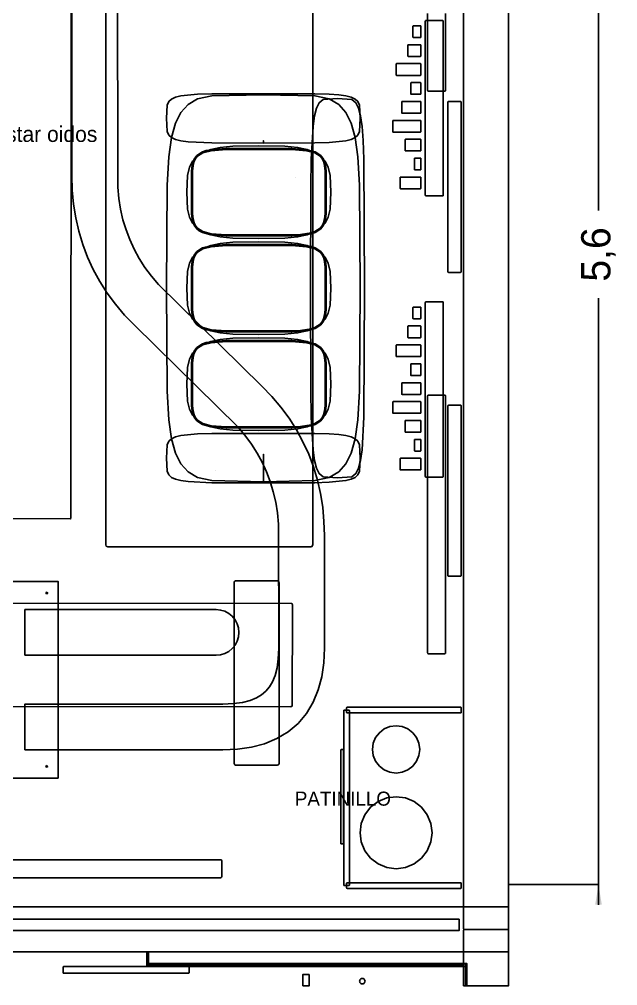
# Model space of a CAD drawing. Header units: metres. Extents: x 1213.8 to 1222.49, y -6.25 to 0.59.
# Drawn here: x 1219.825 to 1222.485, y -6.25 to -1.955 of the extents above; entities that cross this region are included whole.
import ezdxf

# ---------------------------------------------------------------- set-up
doc = ezdxf.new("R2010")
doc.units = ezdxf.units.M
for name, color, linetype in [('CORTE', 7, 'Continuous'), ('COTAS', 4, 'Continuous'), ('TEXTOS', 7, 'Continuous'), ('VISTA', 8, 'Continuous')]:
    doc.layers.add(name, color=color, linetype=linetype)
doc.dimstyles.get("Standard").update_dxf_attribs({"dimtxt": 2.5, "dimasz": 2.5, "dimexe": 1.25, "dimexo": 0.625, "dimtad": 1, "dimcen": 2.5, "dimazin": 3, "dimtfac": 1, "dimtmove": 0, "dimatfit": 3})

# ---------------------------------------------------------------- blocks, each defined once
blk = doc.blocks.new('_CLOSEDFILLED')
at = {"color": 0, "linetype": 'BYBLOCK'}
blk.add_solid([(-1, 0.164), (0, 0), (-1, -0.164)], dxfattribs=at)
blk = doc.blocks.new('*D2')
for p, q in [((1222.4, -0.11), (1222.4, -2.805)), ((1222, -0.2), (1222.4, -0.2)), ((1222.4, -3.195), (1222.4, -5.89)), ((1222, -5.8), (1222.4, -5.8))]:
    blk.add_line(p, q)
at = {"layer": 'Defpoints'}
for p in [(1222, -0.2), (1222.4, -0.2), (1222, -5.8)]:
    blk.add_point(p, dxfattribs=at)
at = {"layer": 'COTAS', "xscale": 0.09, "yscale": 0.09}
for p, rotation in [((1222.4, -0.2), 270), ((1222.4, -5.8), 90)]:
    blk.add_blockref('_CLOSEDFILLED', p, dxfattribs=dict(at, rotation=rotation))
at = {"layer": 'COTAS', "insert": (1222.4, -3), "char_height": 0.13, "attachment_point": 5, "rotation": 90}
blk.add_mtext('5,6', dxfattribs=at)

msp = doc.modelspace()

# ---------------------------------------------------------------- linework, layer by layer
at = {"layer": 'CORTE'}
msp.add_lwpolyline([(1221.8, -0.0045), (1221.8, -3.5632), (1221.8, -5.9955), (1221.8005, -5.997), (1221.8008, -5.9981), (1221.8011, -5.9984), (1221.8013, -5.9987), (1221.8017, -5.999), (1221.8019, -5.9992), (1221.8034, -5.9997), (1221.8045, -6), (1221.918, -6), (1221.9955, -6), (1221.997, -5.9995), (1221.9981, -5.9992), (1221.9984, -5.9989), (1221.9987, -5.9987), (1221.9989, -5.9984), (1221.9992, -5.9981), (1221.9995, -5.997), (1222, -5.9955), (1222, -3.5632), (1222, -0.0045)], dxfattribs=at)
msp.add_lwpolyline([(1221.801, -6.0017), (1221.8008, -6.0019), (1221.8003, -6.0034), (1221.8, -6.0045), (1221.8, -6.151), (1221.814, -6.151), (1221.814, -6.25), (1222, -6.25), (1222, -6.0045), (1221.9997, -6.0034), (1221.9992, -6.0019), (1221.999, -6.0017), (1221.9987, -6.0013), (1221.9984, -6.0011), (1221.9981, -6.0008), (1221.997, -6.0005), (1221.9955, -6), (1221.918, -6), (1221.8045, -6), (1221.8034, -6.0003), (1221.8019, -6.0008), (1221.8017, -6.001), (1221.8013, -6.0013), (1221.801, -6.0017)], close=True, dxfattribs=at)
at = {"layer": 'VISTA'}
for points in [[(1220.21, -4.291), (1220.2117, -4.2962), (1220.219, -4.3), (1221.121, -4.3), (1221.1262, -4.2983), (1221.13, -4.291), (1221.13, -1.709), (1221.1283, -1.7038), (1221.121, -1.7), (1220.219, -1.7), (1220.2126, -1.7026), (1220.21, -1.709), (1220.21, -4.291)], [(1216.305, -4.1705), (1216.3069, -4.1742), (1220.0505, -4.175), (1220.0542, -4.1731), (1220.055, -1.8295), (1220.0531, -1.8258), (1216.3095, -1.825), (1216.305, -1.8295), (1216.305, -4.1705)], [(1221.6307, -1.9614), (1221.6306, -1.9615), (1221.6301, -1.9631), (1221.63, -1.9635), (1221.63, -2.5911), (1221.63, -2.7365), (1221.6305, -2.7381), (1221.6306, -2.7385), (1221.631, -2.7389), (1221.631, -2.739), (1221.6314, -2.7393), (1221.6315, -2.7394), (1221.6331, -2.7399), (1221.6335, -2.74), (1221.6928, -2.74), (1221.7065, -2.74), (1221.7081, -2.7395), (1221.7085, -2.7394), (1221.7089, -2.739), (1221.709, -2.739), (1221.709, -2.7389), (1221.7094, -2.7385), (1221.7095, -2.7381), (1221.71, -2.7365), (1221.71, -2.5911), (1221.71, -1.9635), (1221.7099, -1.9631), (1221.7094, -1.9615), (1221.7093, -1.9614), (1221.709, -1.961), (1221.7089, -1.961), (1221.7085, -1.9606), (1221.7081, -1.9605), (1221.7065, -1.96), (1221.6928, -1.96), (1221.6335, -1.96), (1221.6331, -1.9601), (1221.6315, -1.9606), (1221.6314, -1.9607), (1221.631, -1.961), (1221.6307, -1.9614)], [(1221.5756, -1.9846), (1221.575, -1.986), (1221.575, -2.034), (1221.5756, -2.0354), (1221.577, -2.036), (1221.608, -2.036), (1221.6094, -2.0354), (1221.61, -2.034), (1221.61, -1.986), (1221.6094, -1.9846), (1221.608, -1.984), (1221.577, -1.984), (1221.5756, -1.9846)], [(1221.5526, -2.0686), (1221.552, -2.07), (1221.552, -2.118), (1221.5526, -2.1194), (1221.554, -2.12), (1221.608, -2.12), (1221.6094, -2.1194), (1221.61, -2.118), (1221.61, -2.07), (1221.6094, -2.0686), (1221.608, -2.068), (1221.554, -2.068), (1221.5526, -2.0686)], [(1221.5006, -2.1526), (1221.5, -2.154), (1221.5, -2.202), (1221.5006, -2.2034), (1221.502, -2.204), (1221.608, -2.204), (1221.6094, -2.2034), (1221.61, -2.202), (1221.61, -2.154), (1221.6094, -2.1526), (1221.608, -2.152), (1221.502, -2.152), (1221.5006, -2.1526)], [(1221.5656, -2.2366), (1221.565, -2.238), (1221.565, -2.286), (1221.5656, -2.2874), (1221.567, -2.288), (1221.608, -2.288), (1221.6094, -2.2874), (1221.61, -2.286), (1221.61, -2.238), (1221.6094, -2.2366), (1221.608, -2.236), (1221.567, -2.236), (1221.5656, -2.2366)], [(1220.5432, -2.4949), (1220.575, -2.4994), (1220.681, -2.5044), (1220.91, -2.505), (1220.91, -2.4945), (1220.91, -2.505), (1221.139, -2.5044), (1221.2022, -2.5026), (1221.2768, -2.4949), (1221.3007, -2.4888), (1221.3183, -2.4807), (1221.3305, -2.4698), (1221.3376, -2.4536), (1221.34, -2.395), (1221.3376, -2.3364), (1221.3305, -2.3202), (1221.3183, -2.3093), (1221.3007, -2.3012), (1221.2768, -2.2951), (1221.245, -2.2906), (1221.2022, -2.2874), (1221.139, -2.2856), (1220.681, -2.2856), (1220.6178, -2.2874), (1220.5432, -2.2951), (1220.5193, -2.3012), (1220.5017, -2.3093), (1220.4895, -2.3202), (1220.4824, -2.3364), (1220.48, -2.395), (1220.4824, -2.4536), (1220.4895, -2.4698), (1220.5017, -2.4807), (1220.5193, -2.4888), (1220.5432, -2.4949)], [(1220.5432, -3.9313), (1220.575, -3.9666), (1220.6178, -3.991), (1220.681, -4.0053), (1220.91, -4.01), (1220.91, -3.8884), (1220.91, -4.01), (1221.139, -4.0053), (1221.2022, -3.991), (1221.245, -3.9666), (1221.2768, -3.9313), (1221.3007, -3.8835), (1221.3183, -3.8201), (1221.3305, -3.7345), (1221.3376, -3.6079), (1221.34, -3.15), (1221.3376, -2.6921), (1221.3305, -2.5655), (1221.3183, -2.4799), (1221.3007, -2.4165), (1221.2768, -2.3687), (1221.245, -2.3334), (1221.2022, -2.309), (1221.139, -2.2947), (1220.91, -2.29), (1220.681, -2.2947), (1220.6178, -2.309), (1220.575, -2.3334), (1220.5432, -2.3687), (1220.5193, -2.4165), (1220.5017, -2.4799), (1220.4895, -2.5655), (1220.4824, -2.6921), (1220.48, -3.15), (1220.4824, -3.6079), (1220.4895, -3.7345), (1220.5017, -3.8201), (1220.5193, -3.8835), (1220.5432, -3.9313)], [(1221.1376, -3.9157), (1221.1465, -3.9503), (1221.1584, -3.9741), (1221.1761, -3.9882), (1221.24, -3.9928), (1221.3039, -3.9882), (1221.3216, -3.9741), (1221.3335, -3.9503), (1221.3423, -3.9157), (1221.349, -3.8688), (1221.3573, -3.7228), (1221.36, -3.15), (1221.3573, -2.5772), (1221.3539, -2.4933), (1221.349, -2.4312), (1221.3423, -2.3843), (1221.3335, -2.3497), (1221.3216, -2.3259), (1221.3039, -2.3118), (1221.24, -2.3072), (1221.1761, -2.3118), (1221.1584, -2.3259), (1221.1465, -2.3497), (1221.1376, -2.3843), (1221.131, -2.4312), (1221.1227, -2.5772), (1221.1207, -2.7012), (1221.12, -3.15), (1221.1207, -3.5988), (1221.1227, -3.7228), (1221.131, -3.8688), (1221.1376, -3.9157)], [(1221.5256, -2.3206), (1221.525, -2.322), (1221.525, -2.37), (1221.5256, -2.3714), (1221.527, -2.372), (1221.608, -2.372), (1221.6094, -2.3714), (1221.61, -2.37), (1221.61, -2.322), (1221.6094, -2.3206), (1221.608, -2.32), (1221.527, -2.32), (1221.5256, -2.3206)], [(1221.7309, -2.3218), (1221.7308, -2.3219), (1221.7302, -2.3239), (1221.73, -2.3245), (1221.73, -2.9018), (1221.73, -3.0755), (1221.7306, -3.0775), (1221.7308, -3.0781), (1221.7312, -3.0785), (1221.7313, -3.0787), (1221.7318, -3.0791), (1221.7319, -3.0792), (1221.7339, -3.0798), (1221.7345, -3.08), (1221.7737, -3.08), (1221.7855, -3.08), (1221.7875, -3.0794), (1221.7881, -3.0792), (1221.7885, -3.0788), (1221.7887, -3.0787), (1221.7888, -3.0785), (1221.7892, -3.0781), (1221.7894, -3.0775), (1221.79, -3.0755), (1221.79, -2.9018), (1221.79, -2.3245), (1221.7898, -2.3239), (1221.7892, -2.3219), (1221.7891, -2.3218), (1221.7887, -2.3213), (1221.7885, -2.3212), (1221.7881, -2.3208), (1221.7875, -2.3206), (1221.7855, -2.32), (1221.7737, -2.32), (1221.7345, -2.32), (1221.7339, -2.3202), (1221.7319, -2.3208), (1221.7318, -2.3209), (1221.7313, -2.3213), (1221.7309, -2.3218)], [(1221.4856, -2.4046), (1221.485, -2.406), (1221.485, -2.454), (1221.4856, -2.4554), (1221.487, -2.456), (1221.608, -2.456), (1221.6094, -2.4554), (1221.61, -2.454), (1221.61, -2.406), (1221.6094, -2.4046), (1221.608, -2.404), (1221.487, -2.404), (1221.4856, -2.4046)], [(1221.5406, -2.4886), (1221.54, -2.49), (1221.54, -2.538), (1221.5406, -2.5394), (1221.542, -2.54), (1221.608, -2.54), (1221.6094, -2.5394), (1221.61, -2.538), (1221.61, -2.49), (1221.6094, -2.4886), (1221.608, -2.488), (1221.542, -2.488), (1221.5406, -2.4886)], [(1220.6424, -2.9001), (1220.6759, -2.9132), (1220.7182, -2.9224), (1220.7741, -2.9278), (1220.89, -2.9297), (1221.0059, -2.9278), (1221.0618, -2.9224), (1221.1041, -2.9132), (1221.1376, -2.9001), (1221.1642, -2.883), (1221.1844, -2.8614), (1221.1987, -2.8341), (1221.2072, -2.7981), (1221.21, -2.7233), (1221.2072, -2.6486), (1221.1987, -2.6126), (1221.1844, -2.5853), (1221.1642, -2.5637), (1221.1376, -2.5466), (1221.1041, -2.5335), (1221.0618, -2.5243), (1221.0059, -2.5188), (1220.89, -2.517), (1220.7741, -2.5188), (1220.7182, -2.5243), (1220.6759, -2.5335), (1220.6424, -2.5466), (1220.6158, -2.5637), (1220.5956, -2.5853), (1220.5813, -2.6126), (1220.5728, -2.6486), (1220.57, -2.7233), (1220.5728, -2.7981), (1220.5813, -2.8341), (1220.5956, -2.8614), (1220.6158, -2.883), (1220.6424, -2.9001)], [(1220.5911, -2.8175), (1220.5938, -2.8433), (1220.5985, -2.8612), (1220.6051, -2.875), (1220.614, -2.8862), (1220.6252, -2.8952), (1220.639, -2.9023), (1220.677, -2.9122), (1220.744, -2.9168), (1220.89, -2.9174), (1220.89, -2.9151), (1220.89, -2.9174), (1221.036, -2.9168), (1221.0756, -2.9151), (1221.124, -2.9079), (1221.141, -2.9023), (1221.166, -2.8862), (1221.1749, -2.875), (1221.1815, -2.8612), (1221.1862, -2.8433), (1221.1889, -2.8175), (1221.1898, -2.7233), (1221.1889, -2.6292), (1221.1862, -2.6034), (1221.1815, -2.5855), (1221.1749, -2.5716), (1221.166, -2.5605), (1221.141, -2.5443), (1221.103, -2.5345), (1221.036, -2.5298), (1220.744, -2.5298), (1220.7044, -2.5316), (1220.656, -2.5387), (1220.639, -2.5443), (1220.614, -2.5605), (1220.6051, -2.5716), (1220.5985, -2.5855), (1220.5938, -2.6034), (1220.5911, -2.6292), (1220.5911, -2.8175)], [(1220.6777, -2.9078), (1220.6407, -2.8983), (1220.6171, -2.8831), (1220.6089, -2.8727), (1220.6026, -2.8597), (1220.5982, -2.8425), (1220.5955, -2.8174), (1220.5955, -2.6293), (1220.5982, -2.6041), (1220.6026, -2.587), (1220.6089, -2.5739), (1220.6171, -2.5636), (1220.6407, -2.5484), (1220.6777, -2.5389), (1220.7441, -2.5342), (1220.89, -2.5336), (1221.0359, -2.5342), (1221.1023, -2.5389), (1221.1393, -2.5484), (1221.1629, -2.5636), (1221.1711, -2.5739), (1221.1774, -2.587), (1221.1818, -2.6041), (1221.1845, -2.6293), (1221.1854, -2.7233), (1221.1845, -2.8174), (1221.1818, -2.8425), (1221.1774, -2.8597), (1221.1711, -2.8727), (1221.1629, -2.8831), (1221.1393, -2.8983), (1221.1229, -2.9037), (1221.0753, -2.9107), (1221.0359, -2.9124), (1220.7441, -2.9124), (1220.6777, -2.9078)], [(1220.6911, -2.5369), (1220.6911, -2.5369), (1220.6911, -2.5369), (1220.6911, -2.5369)], [(1221.5826, -2.5726), (1221.582, -2.574), (1221.582, -2.622), (1221.5826, -2.6234), (1221.584, -2.624), (1221.608, -2.624), (1221.6094, -2.6234), (1221.61, -2.622), (1221.61, -2.574), (1221.6094, -2.5726), (1221.608, -2.572), (1221.584, -2.572), (1221.5826, -2.5726)], [(1221.0508, -2.657), (1221.0508, -2.657), (1221.0508, -2.657), (1221.0508, -2.657)], [(1221.202, -2.6309), (1221.202, -2.6309), (1221.202, -2.6309), (1221.202, -2.6309)], [(1221.5186, -2.6566), (1221.518, -2.658), (1221.518, -2.706), (1221.5186, -2.7074), (1221.52, -2.708), (1221.608, -2.708), (1221.6094, -2.7074), (1221.61, -2.706), (1221.61, -2.658), (1221.6094, -2.6566), (1221.608, -2.656), (1221.52, -2.656), (1221.5186, -2.6566)], [(1220.5967, -2.8521), (1220.5967, -2.8521), (1220.5967, -2.8521), (1220.5967, -2.8521)], [(1220.6199, -2.8902), (1220.6199, -2.8902), (1220.6199, -2.8902), (1220.6199, -2.8902)], [(1221.08, -2.9149), (1221.08, -2.9149), (1221.08, -2.9149), (1221.08, -2.9149)], [(1220.6424, -3.3268), (1220.6759, -3.3398), (1220.7182, -3.349), (1220.7741, -3.3545), (1220.89, -3.3563), (1221.0059, -3.3545), (1221.0618, -3.349), (1221.1041, -3.3398), (1221.1376, -3.3268), (1221.1642, -3.3097), (1221.1844, -3.288), (1221.1987, -3.2607), (1221.2072, -3.2247), (1221.21, -3.15), (1221.2072, -3.0753), (1221.1987, -3.0393), (1221.1844, -3.012), (1221.1642, -2.9903), (1221.1376, -2.9732), (1221.1041, -2.9602), (1221.0618, -2.951), (1221.0059, -2.9455), (1220.89, -2.9437), (1220.7741, -2.9455), (1220.7182, -2.951), (1220.6759, -2.9602), (1220.6424, -2.9732), (1220.6158, -2.9903), (1220.5956, -3.012), (1220.5813, -3.0393), (1220.5728, -3.0753), (1220.57, -3.15), (1220.5728, -3.2247), (1220.5813, -3.2607), (1220.5956, -3.288), (1220.6158, -3.3097), (1220.6424, -3.3268)], [(1220.5911, -3.2442), (1220.5938, -3.2699), (1220.5985, -3.2878), (1220.6051, -3.3017), (1220.614, -3.3128), (1220.639, -3.329), (1220.656, -3.3346), (1220.7044, -3.3418), (1220.744, -3.3435), (1220.89, -3.3441), (1220.89, -3.3418), (1220.89, -3.3441), (1221.036, -3.3435), (1221.103, -3.3388), (1221.141, -3.329), (1221.166, -3.3128), (1221.1749, -3.3017), (1221.1815, -3.2878), (1221.1862, -3.2699), (1221.1889, -3.2442), (1221.1898, -3.15), (1221.1889, -3.0558), (1221.1862, -3.0301), (1221.1815, -3.0122), (1221.1749, -2.9983), (1221.166, -2.9872), (1221.141, -2.971), (1221.124, -2.9654), (1221.0756, -2.9582), (1221.036, -2.9565), (1220.744, -2.9565), (1220.677, -2.9612), (1220.639, -2.971), (1220.614, -2.9872), (1220.6051, -2.9983), (1220.5985, -3.0122), (1220.5938, -3.0301), (1220.5911, -3.0558), (1220.5911, -3.2442)], [(1220.6777, -3.3345), (1220.6407, -3.3249), (1220.6171, -3.3097), (1220.6089, -3.2994), (1220.6026, -3.2864), (1220.5982, -3.2692), (1220.5955, -3.244), (1220.5955, -3.056), (1220.5982, -3.0308), (1220.6026, -3.0136), (1220.6089, -3.0006), (1220.6171, -2.9903), (1220.6407, -2.9751), (1220.6777, -2.9655), (1220.7441, -2.9609), (1220.89, -2.9603), (1221.0359, -2.9609), (1221.1023, -2.9655), (1221.1393, -2.9751), (1221.1629, -2.9903), (1221.1711, -3.0006), (1221.1774, -3.0136), (1221.1818, -3.0308), (1221.1845, -3.056), (1221.1854, -3.15), (1221.1845, -3.244), (1221.1818, -3.2692), (1221.1774, -3.2864), (1221.1711, -3.2994), (1221.1629, -3.3097), (1221.1393, -3.3249), (1221.1229, -3.3303), (1221.0753, -3.3374), (1221.0359, -3.3391), (1220.7441, -3.3391), (1220.6777, -3.3345)], [(1221.202, -3.0575), (1221.202, -3.0575), (1221.202, -3.0575), (1221.202, -3.0575)], [(1221.6307, -3.2114), (1221.6306, -3.2115), (1221.6301, -3.2131), (1221.63, -3.2135), (1221.63, -3.8411), (1221.63, -3.9865), (1221.6305, -3.9881), (1221.6306, -3.9885), (1221.631, -3.9889), (1221.631, -3.989), (1221.6314, -3.9893), (1221.6315, -3.9894), (1221.6331, -3.9899), (1221.6335, -3.99), (1221.6928, -3.99), (1221.7065, -3.99), (1221.7081, -3.9895), (1221.7085, -3.9894), (1221.7089, -3.989), (1221.709, -3.989), (1221.709, -3.9889), (1221.7094, -3.9885), (1221.7095, -3.9881), (1221.71, -3.9865), (1221.71, -3.8411), (1221.71, -3.2135), (1221.7099, -3.2131), (1221.7094, -3.2115), (1221.7093, -3.2114), (1221.709, -3.211), (1221.7089, -3.211), (1221.7085, -3.2106), (1221.7081, -3.2105), (1221.7065, -3.21), (1221.6928, -3.21), (1221.6335, -3.21), (1221.6331, -3.2101), (1221.6315, -3.2106), (1221.6314, -3.2107), (1221.631, -3.211), (1221.6307, -3.2114)], [(1221.5756, -3.2346), (1221.575, -3.236), (1221.575, -3.284), (1221.5756, -3.2854), (1221.577, -3.286), (1221.608, -3.286), (1221.6094, -3.2854), (1221.61, -3.284), (1221.61, -3.236), (1221.6094, -3.2346), (1221.608, -3.234), (1221.577, -3.234), (1221.5756, -3.2346)], [(1220.5967, -3.2787), (1220.5967, -3.2787), (1220.5967, -3.2787), (1220.5967, -3.2787)], [(1220.7, -3.3415), (1220.7, -3.3415), (1220.7, -3.3415), (1220.7, -3.3415)], [(1221.08, -3.3415), (1221.08, -3.3415), (1221.08, -3.3415), (1221.08, -3.3415)], [(1221.5526, -3.3186), (1221.552, -3.32), (1221.552, -3.368), (1221.5526, -3.3694), (1221.554, -3.37), (1221.608, -3.37), (1221.6094, -3.3694), (1221.61, -3.368), (1221.61, -3.32), (1221.6094, -3.3186), (1221.608, -3.318), (1221.554, -3.318), (1221.5526, -3.3186)], [(1220.6424, -3.7534), (1220.6759, -3.7665), (1220.7182, -3.7757), (1220.7741, -3.7812), (1220.89, -3.783), (1221.0059, -3.7812), (1221.0618, -3.7757), (1221.1041, -3.7665), (1221.1376, -3.7534), (1221.1642, -3.7363), (1221.1844, -3.7147), (1221.1987, -3.6874), (1221.2072, -3.6514), (1221.21, -3.5767), (1221.2072, -3.5019), (1221.1987, -3.4659), (1221.1844, -3.4386), (1221.1642, -3.417), (1221.1376, -3.3999), (1221.1041, -3.3868), (1221.0618, -3.3776), (1221.0059, -3.3722), (1220.89, -3.3703), (1220.7741, -3.3722), (1220.7182, -3.3776), (1220.6759, -3.3868), (1220.6424, -3.3999), (1220.6158, -3.417), (1220.5956, -3.4386), (1220.5813, -3.4659), (1220.5728, -3.5019), (1220.57, -3.5767), (1220.5728, -3.6514), (1220.5813, -3.6874), (1220.5956, -3.7147), (1220.6158, -3.7363), (1220.6424, -3.7534)], [(1220.5911, -3.6708), (1220.5938, -3.6966), (1220.5985, -3.7145), (1220.6051, -3.7284), (1220.614, -3.7395), (1220.639, -3.7557), (1220.677, -3.7655), (1220.744, -3.7702), (1220.89, -3.7708), (1220.89, -3.7684), (1220.89, -3.7708), (1221.036, -3.7702), (1221.0756, -3.7684), (1221.124, -3.7613), (1221.141, -3.7557), (1221.166, -3.7395), (1221.1749, -3.7284), (1221.1815, -3.7145), (1221.1862, -3.6966), (1221.1889, -3.6708), (1221.1898, -3.5767), (1221.1889, -3.4825), (1221.1862, -3.4567), (1221.1815, -3.4388), (1221.1749, -3.425), (1221.166, -3.4138), (1221.141, -3.3977), (1221.103, -3.3878), (1221.036, -3.3832), (1220.744, -3.3832), (1220.7044, -3.3849), (1220.656, -3.3921), (1220.639, -3.3977), (1220.614, -3.4138), (1220.6051, -3.425), (1220.5985, -3.4388), (1220.5938, -3.4567), (1220.5911, -3.4825), (1220.5911, -3.6708)], [(1220.6777, -3.7611), (1220.6407, -3.7516), (1220.6171, -3.7364), (1220.6089, -3.7261), (1220.6026, -3.713), (1220.5982, -3.6959), (1220.5955, -3.6707), (1220.5955, -3.4826), (1220.5982, -3.4575), (1220.6026, -3.4403), (1220.6089, -3.4273), (1220.6171, -3.4169), (1220.6407, -3.4017), (1220.6777, -3.3922), (1220.7441, -3.3876), (1220.89, -3.387), (1221.0359, -3.3876), (1221.1023, -3.3922), (1221.1393, -3.4017), (1221.1629, -3.4169), (1221.1711, -3.4273), (1221.1774, -3.4403), (1221.1818, -3.4575), (1221.1845, -3.4826), (1221.1854, -3.5767), (1221.1845, -3.6707), (1221.1818, -3.6959), (1221.1774, -3.713), (1221.1711, -3.7261), (1221.1629, -3.7364), (1221.1393, -3.7516), (1221.1229, -3.757), (1221.0753, -3.764), (1221.0359, -3.7658), (1220.7441, -3.7658), (1220.6777, -3.7611)], [(1221.1461, -3.4047), (1221.1461, -3.4047), (1221.1461, -3.4047), (1221.1461, -3.4047)], [(1221.5006, -3.4026), (1221.5, -3.404), (1221.5, -3.452), (1221.5006, -3.4534), (1221.502, -3.454), (1221.608, -3.454), (1221.6094, -3.4534), (1221.61, -3.452), (1221.61, -3.404), (1221.6094, -3.4026), (1221.608, -3.402), (1221.502, -3.402), (1221.5006, -3.4026)], [(1221.202, -3.4842), (1221.202, -3.4842), (1221.202, -3.4842), (1221.202, -3.4842)], [(1221.5656, -3.4866), (1221.565, -3.488), (1221.565, -3.536), (1221.5656, -3.5374), (1221.567, -3.538), (1221.608, -3.538), (1221.6094, -3.5374), (1221.61, -3.536), (1221.61, -3.488), (1221.6094, -3.4866), (1221.608, -3.486), (1221.567, -3.486), (1221.5656, -3.4866)], [(1221.5256, -3.5706), (1221.525, -3.572), (1221.525, -3.62), (1221.5256, -3.6214), (1221.527, -3.622), (1221.608, -3.622), (1221.6094, -3.6214), (1221.61, -3.62), (1221.61, -3.572), (1221.6094, -3.5706), (1221.608, -3.57), (1221.527, -3.57), (1221.5256, -3.5706)], [(1221.641, -3.6267), (1221.6408, -3.6269), (1221.6402, -3.6287), (1221.64, -3.6295), (1221.64, -4.4296), (1221.64, -4.7705), (1221.6406, -4.7723), (1221.6408, -4.7731), (1221.6412, -4.7735), (1221.6413, -4.7737), (1221.6417, -4.774), (1221.6419, -4.7742), (1221.6437, -4.7748), (1221.6445, -4.775), (1221.6943, -4.775), (1221.7155, -4.775), (1221.7173, -4.7744), (1221.7181, -4.7742), (1221.7185, -4.7738), (1221.7187, -4.7737), (1221.7188, -4.7735), (1221.7192, -4.7731), (1221.7194, -4.7723), (1221.72, -4.7705), (1221.72, -4.4296), (1221.72, -3.6295), (1221.7198, -3.6287), (1221.7192, -3.6269), (1221.719, -3.6267), (1221.7187, -3.6263), (1221.7185, -3.6262), (1221.7181, -3.6258), (1221.7173, -3.6256), (1221.7155, -3.625), (1221.6943, -3.625), (1221.6445, -3.625), (1221.6437, -3.6252), (1221.6419, -3.6258), (1221.6417, -3.626), (1221.6413, -3.6263), (1221.641, -3.6267)], [(1221.4856, -3.6546), (1221.485, -3.656), (1221.485, -3.704), (1221.4856, -3.7054), (1221.487, -3.706), (1221.608, -3.706), (1221.6094, -3.7054), (1221.61, -3.704), (1221.61, -3.656), (1221.6094, -3.6546), (1221.608, -3.654), (1221.487, -3.654), (1221.4856, -3.6546)], [(1221.7309, -3.6718), (1221.7308, -3.6719), (1221.7302, -3.6739), (1221.73, -3.6745), (1221.73, -4.2518), (1221.73, -4.4255), (1221.7306, -4.4275), (1221.7308, -4.4281), (1221.7312, -4.4285), (1221.7313, -4.4287), (1221.7318, -4.4291), (1221.7319, -4.4292), (1221.7339, -4.4298), (1221.7345, -4.43), (1221.7737, -4.43), (1221.7855, -4.43), (1221.7875, -4.4294), (1221.7881, -4.4292), (1221.7885, -4.4288), (1221.7887, -4.4287), (1221.7888, -4.4285), (1221.7892, -4.4281), (1221.7894, -4.4275), (1221.79, -4.4255), (1221.79, -4.2518), (1221.79, -3.6745), (1221.7898, -3.6739), (1221.7892, -3.6719), (1221.7891, -3.6718), (1221.7887, -3.6713), (1221.7885, -3.6712), (1221.7881, -3.6708), (1221.7875, -3.6706), (1221.7855, -3.67), (1221.7737, -3.67), (1221.7345, -3.67), (1221.7339, -3.6702), (1221.7319, -3.6708), (1221.7318, -3.6709), (1221.7313, -3.6713), (1221.7309, -3.6718)], [(1220.6331, -3.7501), (1220.6331, -3.7501), (1220.6331, -3.7501), (1220.6331, -3.7501)], [(1220.6911, -3.7631), (1220.6911, -3.7631), (1220.6911, -3.7631), (1220.6911, -3.7631)], [(1221.0557, -3.7671), (1221.0557, -3.7671), (1221.0557, -3.7671), (1221.0557, -3.7671)], [(1221.08, -3.7682), (1221.08, -3.7682), (1221.08, -3.7682), (1221.08, -3.7682)], [(1221.1469, -3.7501), (1221.1469, -3.7501), (1221.1469, -3.7501), (1221.1469, -3.7501)], [(1221.5406, -3.7386), (1221.54, -3.74), (1221.54, -3.788), (1221.5406, -3.7894), (1221.542, -3.79), (1221.608, -3.79), (1221.6094, -3.7894), (1221.61, -3.788), (1221.61, -3.74), (1221.6094, -3.7386), (1221.608, -3.738), (1221.542, -3.738), (1221.5406, -3.7386)], [(1220.5432, -4.0049), (1220.575, -4.0095), (1220.681, -4.0144), (1220.91, -4.015), (1220.91, -4.0045), (1220.91, -4.015), (1221.139, -4.0144), (1221.2022, -4.0126), (1221.2768, -4.0049), (1221.3007, -3.9988), (1221.3183, -3.9907), (1221.3305, -3.9798), (1221.3376, -3.9636), (1221.34, -3.905), (1221.3376, -3.8464), (1221.3305, -3.8302), (1221.3183, -3.8193), (1221.3007, -3.8112), (1221.2768, -3.8051), (1221.245, -3.8006), (1221.2022, -3.7974), (1221.139, -3.7956), (1220.681, -3.7956), (1220.6178, -3.7974), (1220.5432, -3.8051), (1220.5193, -3.8112), (1220.5017, -3.8193), (1220.4895, -3.8302), (1220.4824, -3.8464), (1220.48, -3.905), (1220.4824, -3.9636), (1220.4895, -3.9798), (1220.5017, -3.9907), (1220.5193, -3.9988), (1220.5432, -4.0049)], [(1220.6498, -3.7967), (1220.6498, -3.7967), (1220.6498, -3.7967), (1220.6498, -3.7967)], [(1221.5826, -3.8226), (1221.582, -3.824), (1221.582, -3.872), (1221.5826, -3.8734), (1221.584, -3.874), (1221.608, -3.874), (1221.6094, -3.8734), (1221.61, -3.872), (1221.61, -3.824), (1221.6094, -3.8226), (1221.608, -3.822), (1221.584, -3.822), (1221.5826, -3.8226)], [(1221.5186, -3.9066), (1221.518, -3.908), (1221.518, -3.956), (1221.5186, -3.9574), (1221.52, -3.958), (1221.608, -3.958), (1221.6094, -3.9574), (1221.61, -3.956), (1221.61, -3.908), (1221.6094, -3.9066), (1221.608, -3.906), (1221.52, -3.906), (1221.5186, -3.9066)], [(1220.5142, -3.9939), (1220.5142, -3.9939), (1220.5142, -3.9939), (1220.5142, -3.9939)], [(1220.6993, -3.9589), (1220.6993, -3.9589), (1220.6993, -3.9589), (1220.6993, -3.9589)], [(1221.2998, -3.9926), (1221.2998, -3.9926), (1221.2998, -3.9926), (1221.2998, -3.9926)], [(1219.997, -5.327), (1219.997, -4.453), (1219.2765, -4.453), (1219.2765, -5.327), (1219.997, -5.327)], [(1220.7818, -4.453), (1220.7815, -4.4534), (1220.7805, -4.4564), (1220.78, -4.458), (1220.78, -4.9906), (1220.78, -5.262), (1220.781, -5.2651), (1220.7815, -5.2666), (1220.7821, -5.2673), (1220.7823, -5.2677), (1220.783, -5.2682), (1220.7834, -5.2685), (1220.7864, -5.2695), (1220.788, -5.27), (1220.9099, -5.27), (1220.972, -5.27), (1220.9751, -5.269), (1220.9766, -5.2685), (1220.9773, -5.2679), (1220.9777, -5.2677), (1220.9779, -5.2673), (1220.9785, -5.2666), (1220.979, -5.2651), (1220.98, -5.262), (1220.98, -4.9906), (1220.98, -4.458), (1220.9795, -4.4564), (1220.9785, -4.4534), (1220.9782, -4.453), (1220.9777, -4.4523), (1220.9773, -4.4521), (1220.9766, -4.4515), (1220.9751, -4.451), (1220.972, -4.45), (1220.9099, -4.45), (1220.788, -4.45), (1220.7864, -4.4505), (1220.7834, -4.4515), (1220.783, -4.4518), (1220.7823, -4.4523), (1220.7818, -4.453)], [(1219.9486, -4.5089), (1219.9431, -4.5066), (1219.9454, -4.5011), (1219.9509, -4.5034), (1219.9486, -4.5089)], [(1219.76, -5.002), (1219.7634, -5.0085), (1221.032, -5.01), (1221.0385, -5.0066), (1221.04, -4.558), (1221.0366, -4.5515), (1219.768, -4.55), (1219.7623, -4.5523), (1219.76, -4.558), (1219.76, -5.002)], [(1219.85, -4.7815), (1220.7, -4.7815), (1220.7198, -4.7796), (1220.7388, -4.7738), (1220.7564, -4.7644), (1220.7718, -4.7518), (1220.7844, -4.7364), (1220.7938, -4.7188), (1220.7996, -4.6998), (1220.8015, -4.68), (1220.7996, -4.6602), (1220.7938, -4.6412), (1220.7844, -4.6236), (1220.7718, -4.6082), (1220.7564, -4.5956), (1220.7388, -4.5862), (1220.7198, -4.5804), (1220.7, -4.5785), (1219.85, -4.5785), (1219.85, -4.7815)], [(1220.7844, -4.6236), (1220.7844, -4.6236), (1220.7844, -4.6236), (1220.7844, -4.6236)], [(1220.7564, -4.7644), (1220.7564, -4.7644), (1220.7564, -4.7644), (1220.7564, -4.7644)], [(1220.7718, -4.7518), (1220.7718, -4.7518), (1220.7718, -4.7518), (1220.7718, -4.7518)], [(1220.7844, -4.7364), (1220.7844, -4.7364), (1220.7844, -4.7364), (1220.7844, -4.7364)], [(1220.9623, -4.8712), (1220.9623, -4.8712), (1220.9618, -4.871), (1220.9623, -4.8712)], [(1220.9022, -4.957), (1220.9022, -4.957), (1220.9019, -4.9566), (1220.9022, -4.957)], [(1221.1247, -4.9862), (1221.1247, -4.9862), (1221.1247, -4.9862), (1221.1247, -4.9862)], [(1221.2695, -5.805), (1221.2905, -5.805), (1221.2919, -5.8044), (1221.2925, -5.803), (1221.2925, -5.027), (1221.2919, -5.0256), (1221.2905, -5.025), (1221.2695, -5.025), (1221.2681, -5.0256), (1221.2675, -5.027), (1221.2675, -5.803), (1221.2681, -5.8044), (1221.2695, -5.805)], [(1221.282, -5.0375), (1221.788, -5.0375), (1221.7894, -5.0369), (1221.79, -5.0355), (1221.79, -5.0145), (1221.7894, -5.0131), (1221.788, -5.0125), (1221.282, -5.0125), (1221.2806, -5.0131), (1221.28, -5.0145), (1221.28, -5.0355), (1221.2806, -5.0369), (1221.282, -5.0375)], [(1221.4475, -5.1091), (1221.4258, -5.1258), (1221.4091, -5.1475), (1221.3986, -5.1728), (1221.395, -5.2), (1221.3986, -5.2272), (1221.4091, -5.2525), (1221.4258, -5.2742), (1221.4475, -5.2909), (1221.4728, -5.3014), (1221.5, -5.305), (1221.5272, -5.3014), (1221.5525, -5.2909), (1221.5742, -5.2742), (1221.5909, -5.2525), (1221.6014, -5.2272), (1221.605, -5.2), (1221.6014, -5.1728), (1221.5909, -5.1475), (1221.5742, -5.1258), (1221.5525, -5.1091), (1221.5272, -5.0986), (1221.5, -5.095), (1221.4728, -5.0986), (1221.4475, -5.1091)], [(1221.264, -5.62), (1221.266, -5.618), (1221.266, -5.202), (1221.264, -5.2), (1221.256, -5.2), (1221.254, -5.202), (1221.2546, -5.6194), (1221.264, -5.62)], [(1219.9478, -5.2709), (1219.9511, -5.2758), (1219.9462, -5.2791), (1219.9429, -5.2742), (1219.9478, -5.2709)], [(1221.42, -5.4314), (1221.3869, -5.4569), (1221.3614, -5.49), (1221.3455, -5.5286), (1221.34, -5.57), (1221.3455, -5.6114), (1221.3614, -5.65), (1221.3869, -5.6831), (1221.42, -5.7086), (1221.4586, -5.7245), (1221.5, -5.73), (1221.5414, -5.7245), (1221.58, -5.7086), (1221.6131, -5.6831), (1221.6386, -5.65), (1221.6545, -5.6114), (1221.66, -5.57), (1221.6545, -5.5286), (1221.6386, -5.49), (1221.6131, -5.4569), (1221.58, -5.4314), (1221.5414, -5.4155), (1221.5, -5.41), (1221.4586, -5.4155), (1221.42, -5.4314)], [(1221.282, -5.8175), (1221.788, -5.8175), (1221.7894, -5.8169), (1221.79, -5.8155), (1221.79, -5.7945), (1221.7894, -5.7931), (1221.788, -5.7925), (1221.282, -5.7925), (1221.2806, -5.7931), (1221.28, -5.7945), (1221.28, -5.8155), (1221.2806, -5.8169), (1221.282, -5.8175)], [(1214.22, -5.955), (1214.22, -6.005), (1221.78, -6.005), (1221.78, -5.955), (1214.22, -5.955)], [(1220.392, -6.1), (1220.392, -6.165), (1220.4, -6.165), (1220.4, -6.1), (1220.392, -6.1)], [(1220.5218, -6.1), (1220.4, -6.1), (1220.4, -6.151), (1220.5218, -6.151), (1221.8, -6.151), (1221.8, -6.1), (1220.5218, -6.1)], [(1220.5783, -6.195), (1220.58, -6.1933), (1220.58, -6.1667), (1220.5783, -6.165), (1220.0217, -6.165), (1220.02, -6.1667), (1220.0203, -6.1943), (1220.5783, -6.195)], [(1220.5218, -6.151), (1220.4, -6.151), (1220.4, -6.153), (1220.5218, -6.153), (1221.8, -6.153), (1221.8, -6.151), (1221.3603, -6.151), (1220.5218, -6.151)], [(1220.5218, -6.153), (1220.4, -6.153), (1220.4, -6.157), (1220.5218, -6.157), (1221.8, -6.157), (1221.8, -6.153), (1221.3603, -6.153), (1220.5218, -6.153)], [(1220.5218, -6.157), (1220.4, -6.157), (1220.4, -6.165), (1220.5218, -6.165), (1221.8, -6.165), (1221.8, -6.157), (1221.3603, -6.157), (1220.5218, -6.157)], [(1221.8, -6.151), (1221.8, -6.153), (1221.812, -6.153), (1221.812, -6.151), (1221.8, -6.151)], [(1221.8, -6.153), (1221.8, -6.165), (1221.808, -6.165), (1221.808, -6.153), (1221.8, -6.153)], [(1221.8, -6.165), (1221.8, -6.25), (1221.808, -6.25), (1221.808, -6.165), (1221.8, -6.165)], [(1221.808, -6.153), (1221.808, -6.25), (1221.812, -6.25), (1221.812, -6.153), (1221.808, -6.153)], [(1221.812, -6.151), (1221.812, -6.25), (1221.814, -6.25), (1221.814, -6.151), (1221.812, -6.151)], [(1221.114, -6.2), (1221.086, -6.2), (1221.086, -6.25), (1221.114, -6.25), (1221.114, -6.2)], [(1221.3469, -6.2184), (1221.344, -6.2196), (1221.3415, -6.2215), (1221.3396, -6.224), (1221.3384, -6.2269), (1221.338, -6.23), (1221.3384, -6.2331), (1221.3396, -6.236), (1221.3415, -6.2385), (1221.344, -6.2404), (1221.3469, -6.2416), (1221.35, -6.242), (1221.3531, -6.2416), (1221.356, -6.2404), (1221.3585, -6.2385), (1221.3604, -6.236), (1221.3616, -6.2331), (1221.362, -6.23), (1221.3616, -6.2269), (1221.3604, -6.224), (1221.3585, -6.2215), (1221.356, -6.2196), (1221.3531, -6.2184), (1221.35, -6.218), (1221.3469, -6.2184)]]:
    msp.add_lwpolyline(points, close=True, dxfattribs=at)
for points in [[(1220.0585, -1.75), (1220.0585, -2.6502), (1220.0604, -2.7137), (1220.0662, -2.7762), (1220.0758, -2.8374), (1220.0894, -2.8972), (1220.107, -2.9555), (1220.1284, -3.0123), (1220.1538, -3.0674), (1220.183, -3.1206), (1220.216, -3.1721), (1220.2527, -3.2216), (1220.293, -3.2692), (1220.3367, -3.3146), (1220.7958, -3.7659), (1220.8279, -3.8037), (1220.8567, -3.8426), (1220.8823, -3.8826), (1220.9048, -3.9236), (1220.9243, -3.9659), (1220.9407, -4.0094), (1220.9543, -4.0544), (1220.9648, -4.1008), (1220.9724, -4.1489), (1220.977, -4.1986), (1220.9785, -4.7496), (1220.9765, -4.7967), (1220.9707, -4.837), (1220.9618, -4.871), (1220.9503, -4.8991), (1220.9366, -4.9219), (1220.9207, -4.9407), (1220.9019, -4.9566), (1220.8791, -4.9703), (1220.851, -4.9818), (1220.817, -4.9907), (1220.7767, -4.9965), (1220.7297, -4.9985), (1219.85, -4.9985), (1219.85, -5.2015), (1220.7303, -5.2015), (1220.7951, -5.1987), (1220.8569, -5.1898), (1220.9152, -5.1744), (1220.9698, -5.1519), (1221.0199, -5.1218), (1221.0643, -5.0843), (1221.1018, -5.0399), (1221.1319, -4.9898), (1221.1544, -4.9352), (1221.1698, -4.8769), (1221.1787, -4.8151), (1221.1815, -4.7504), (1221.1815, -4.2497), (1221.1796, -4.1863), (1221.1738, -4.1238), (1221.1642, -4.0626), (1221.1506, -4.0028), (1221.133, -3.9444), (1221.1116, -3.8877), (1221.0862, -3.8326), (1221.057, -3.7793), (1221.024, -3.7279), (1220.9873, -3.6784), (1220.947, -3.6308), (1220.9033, -3.5854), (1220.4442, -3.1341), (1220.4121, -3.0963), (1220.3833, -3.0574), (1220.3577, -3.0175), (1220.3352, -2.9764), (1220.3157, -2.9342), (1220.2993, -2.8906), (1220.2857, -2.8456), (1220.2752, -2.7992), (1220.2676, -2.7512), (1220.263, -2.7015), (1220.2615, -1.75)], [(1221.64, -1.9296), (1221.64, -2.2705), (1221.6406, -2.2723), (1221.6408, -2.2731), (1221.6412, -2.2735), (1221.6413, -2.2737), (1221.6417, -2.274), (1221.6419, -2.2742), (1221.6437, -2.2748), (1221.6445, -2.275), (1221.6943, -2.275), (1221.7155, -2.275), (1221.7173, -2.2744), (1221.7181, -2.2742), (1221.7185, -2.2738), (1221.7187, -2.2737), (1221.7188, -2.2735), (1221.7192, -2.2731), (1221.7194, -2.2723), (1221.72, -2.2705), (1221.72, -1.9296)], [(1219.6795, -5.77), (1220.4829, -5.77), (1220.7205, -5.77), (1220.7225, -5.7694), (1220.7231, -5.7692), (1220.7236, -5.7688), (1220.7237, -5.7687), (1220.7238, -5.7686), (1220.7242, -5.7681), (1220.7244, -5.7675), (1220.725, -5.7655), (1220.725, -5.7493), (1220.725, -5.6945), (1220.7248, -5.6939), (1220.7242, -5.6919), (1220.7241, -5.6918), (1220.7237, -5.6913), (1220.7236, -5.6912), (1220.7231, -5.6908), (1220.7225, -5.6906), (1220.7205, -5.69), (1220.4829, -5.69), (1219.6795, -5.69)], [(1214.0045, -6.1), (1218.7513, -6.1), (1221.4491, -6.1), (1221.9955, -6.1), (1221.997, -6.0995), (1221.9981, -6.0992), (1221.9984, -6.0989), (1221.9987, -6.0987), (1221.9989, -6.0984), (1221.9992, -6.0981), (1221.9995, -6.097), (1222, -6.0955), (1222, -6.018), (1222, -5.9045), (1221.9997, -5.9034), (1221.9992, -5.9019), (1221.999, -5.9017), (1221.9987, -5.9013), (1221.9984, -5.9011), (1221.9981, -5.9008), (1221.997, -5.9005), (1221.9955, -5.9), (1218.7513, -5.9), (1214.0045, -5.9)]]:
    msp.add_lwpolyline(points, dxfattribs=at)

# ---------------------------------------------------------------- texts
at = {"layer": 'TEXTOS'}
for s, height, p in [('P operador / ajustar oidos', 0.07, (1219.1, -2.5)), ('PATINILLO', 0.0625, (1221.05, -5.45))]:
    msp.add_text(s, height=height, dxfattribs=at).set_placement(p)

# ---------------------------------------------------------------- dimensions: what is measured, and where the dimension line sits
at = {"layer": 'COTAS'}
dim = msp.add_linear_dim(base=(1222.4, -0.2), p1=(1222, -0.2), p2=(1222, -5.8), angle=90, dimstyle='Standard', override={"dimtxt": 0.13, "dimasz": 0.09}, dxfattribs=at)
dim.commit()
dim.dimension.update_dxf_attribs({"geometry": '*D2', "text_midpoint": (1222.4, -3)})

doc.saveas('drawing.dxf')
